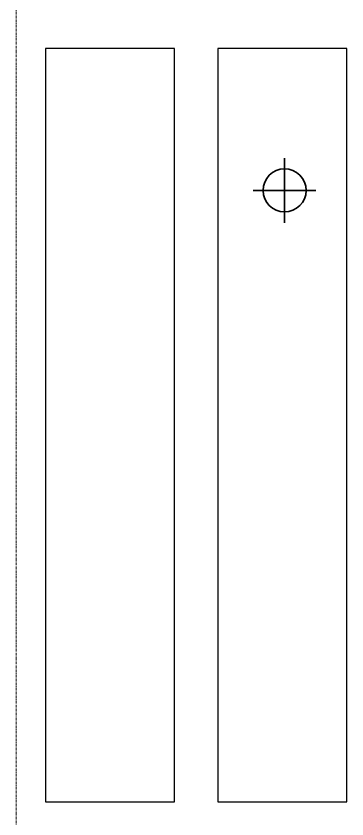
# Model space of a CAD drawing. Header units: millimetres. Extents: x -920231 to -841213, y -17301 to 22361.
# Drawn here: x -870082 to -869314, y 5284 to 7149 of the extents above; entities that cross this region are included whole.
import ezdxf
from ezdxf.xclip import XClip

# ---------------------------------------------------------------- set-up
doc = ezdxf.new("R2010")
doc.units = ezdxf.units.MM
doc.header["$XCLIPFRAME"] = 0
doc.linetypes.add('DPA_Grid _ Level 100', pattern=[10, 5.5, -1.6, 1.3, -1.6])
doc.layers.add('000 - WIPEOUT', color=250, linetype='Continuous')
doc.layers.add('A11_ALU.SOLID SHEET', color=2, linetype='Continuous')
for name, color, linetype, lineweight in [('A-DETL-GENF', 2, 'Continuous', 35), ('E-LITE-EQPM', 2, 'Continuous', 35), ('S-GRID', 251, 'Continuous', 9)]:
    doc.layers.add(name, color=color, linetype=linetype, lineweight=lineweight)

# ---------------------------------------------------------------- blocks, each defined once
blk = doc.blocks.new('*U1411')
at = {"layer": 'S-GRID', "linetype": 'DPA_Grid _ Level 100'}
blk.add_line((0, -20855.07349880518), (0, 16910.10652052291), dxfattribs=at)
blk = doc.blocks.new('*U1929')
at = {"color": 3}
for points in [[(-874.9999999999558, 9750), (875.000000000044, 9750), (875.000000000044, 9450), (-874.9999999999558, 9450)], [(-874.9999999999558, 9350), (875.000000000044, 9350), (875.000000000044, 9050), (-874.9999999999558, 9050)]]:
    blk.add_wipeout(points, dxfattribs=at).dxf.layer = '000 - WIPEOUT'
at = {"layer": 'A11_ALU.SOLID SHEET', "color": 0, "linetype": 'ByBlock'}
for points in [[(-874.9999999999559, 9450), (875.0000000000441, 9450), (875.0000000000441, 9750), (-874.9999999999559, 9750)], [(-874.9999999999559, 9050), (875.0000000000441, 9050), (875.0000000000441, 9350), (-874.9999999999559, 9350)]]:
    blk.add_lwpolyline(points, close=True, dxfattribs=at)
blk = doc.blocks.new('*U1969')
at = {"layer": 'A11_ALU.SOLID SHEET', "linetype": 'ByBlock', "rotation": 90}
blk.add_blockref('*U1929', (-115582, 2620), dxfattribs=at)
blk = doc.blocks.new('LGF_DL_SAA_LowPower_DL1a - LGF_DL_SAA_LowPower_DL1a-8832329-4130-01 MULTI-PURPOSE LEVEL - REFLECTED CEILING PLAN')
at = {"layer": 'A-DETL-GENF'}
for p, q in [((5.901487255871468e-13, 75.00000000000051), (-1.751724142079585e-13, -74.99999999999946)), ((72.5000000000001, 3.402872166445539e-13), (-72.4999999999999, 8.064276762097214e-13))]:
    blk.add_line(p, q, dxfattribs=at)
blk.add_circle((8.076533906783619e-14, 5.751000846128829e-13), 50.00000000000004, dxfattribs=at)
blk = doc.blocks.new('C-1-PP19-AR-4130-01-B_20250829-225100_EXLIGHT')
at = {"layer": 'E-LITE-EQPM', "extrusion": (0, 0, -1), "rotation": 180}
blk.add_blockref('LGF_DL_SAA_LowPower_DL1a - LGF_DL_SAA_LowPower_DL1a-8832329-4130-01 MULTI-PURPOSE LEVEL - REFLECTED CEILING PLAN', (124776.7653633931, 3164.998552192371), dxfattribs=at)

msp = doc.modelspace()

# ---------------------------------------------------------------- block references
ref = msp.add_blockref('*U1969', (-744682.3738653882, 3579.020542406742))
XClip(ref).set_block_clipping_path([(-170955.00171873497, -20880.007745195064), (-101425.42233899527, 14393.001449874697)])

# ---------------------------------------------------------------- next in the draw order: block references
msp.add_blockref('*U1411', (-870082.3738653887, 3579.020542407169))
ref = msp.add_blockref('C-1-PP19-AR-4130-01-B_20250829-225100_EXLIGHT', (-744682.3738653882, 3579.020542406742))
XClip(ref).set_block_clipping_path([(-170955.00171873497, -20880.007745195064), (-101425.42233899527, 14393.001449874697)])

doc.saveas('drawing.dxf')
